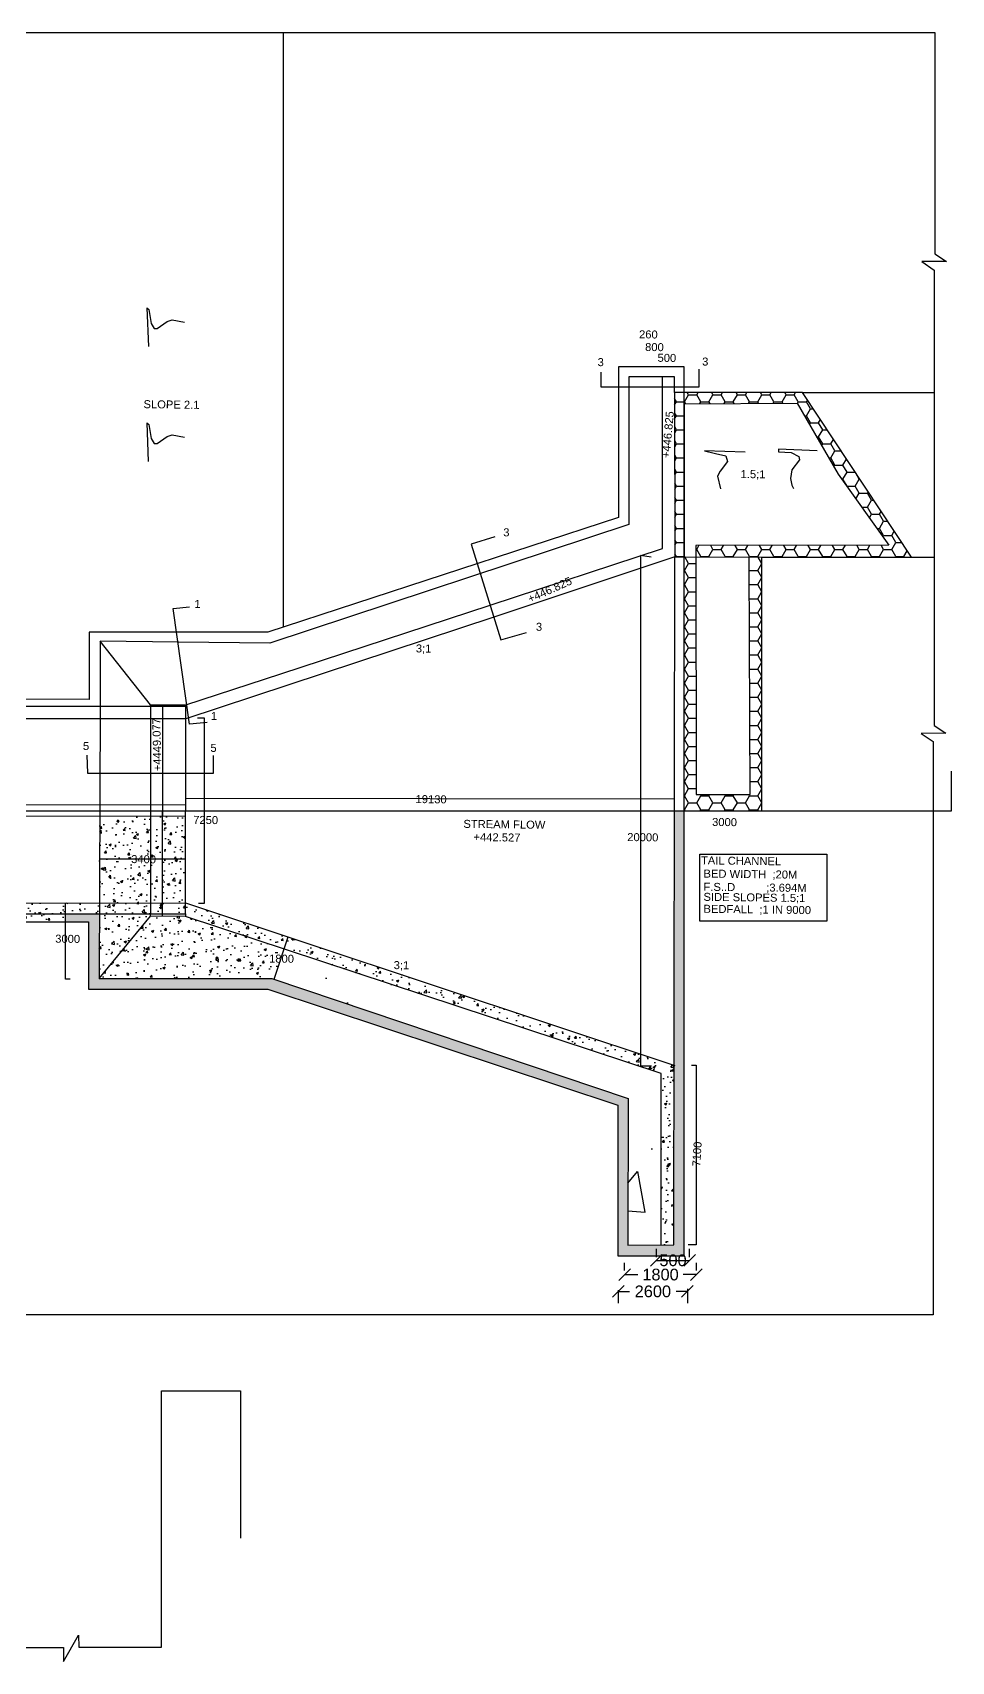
# Model space of a CAD drawing. Header units: inches. Extents: x -68883 to 79575, y 52 to 198306.
# Drawn here: x -68854.81 to -68840.67, y 172057.31 to 172082.37 of the extents above; entities that cross this region are included whole.
import ezdxf

# ---------------------------------------------------------------- set-up
doc = ezdxf.new("R2010")
doc.units = ezdxf.units.IN
doc.header["$MEASUREMENT"] = 0
doc.layers.add('DRAWING', color=7, linetype='Continuous')
doc.styles.get("Standard").update_dxf_attribs({"font": 'arial.ttf'})
doc.dimstyles.get("Standard").update_dxf_attribs({"dimtxt": 0.18, "dimasz": 0.18, "dimexe": 0.18, "dimexo": 0.0625, "dimgap": 0.09, "dimtad": 0, "dimtih": 1, "dimtoh": 1, "dimdec": 4, "dimzin": 0, "dimdsep": 46, "dimtxsty": 'Standard', "dimblk": 'OBLIQUE', "dimcen": 0.09, "dimadec": 0, "dimazin": 0, "dimtfac": 1, "dimtdec": 4, "dimtofl": 0, "dimtmove": 0, "dimatfit": 3, "dimldrblk": 'OBLIQUE', "dimfxl": 1, "dimtolj": 1, "dimtzin": 0, "dimarcsym": 0})
pattern_1 = [(50, (-68969.77582, 172008.4933), (0.3586301, -0.03137607), [0.0375, -0.4125]), (355, (-68969.77582, 172008.4933), (-0.0693757, 0.3760961), [0.03, -0.33]), (100.45144, (-68969.74594, 172008.4907), (0.2892544, 0.34472), [0.0318701, -0.3505711]), (46.1842, (-68969.77582, 172008.5933), (0.5336207, -0.0827596), [0.05625, -0.61875]), (96.63564, (-68969.73136, 172008.5864), (0.467331, 0.4870593), [0.0478052, -0.5258569]), (351.18416, (-68969.7758, 172008.5933), (0.467331, 0.4870593), [0.045, -0.495]), (21, (-68969.72582, 172008.5683), (0.2984535, -0.20130945), [0.0375, -0.4125]), (326, (-68969.72582, 172008.5683), (0.1216577, 0.362575), [0.03, -0.33]), (71.45144, (-68969.70095, 172008.55153), (0.4201112, 0.1612656), [0.0318701, -0.3505711]), (37.5, (-68969.77582, 172008.4933), (0.00607993, 0.16644693), [0, -0.326, 0, -0.335, 0, -0.33125]), (7.5, (-68969.77582, 172008.4933), (0.13153477, 0.19720586), [0, -0.191, 0, -0.3185, 0, -0.12625]), (327.5, (-68969.88732, 172008.4933), (0.26691122, -0.01127744), [0, -0.125, 0, -0.39, 0, -0.5175]), (317.5, (-68969.93732, 172008.4933), (0.2915931, 0.0500525), [0, -0.1625, 0, -0.259, 0, -0.3675])]
pattern_2 = [(0, (-68969.77582, 172008.4933), (0.1875, 0.108253175), [0.125, -0.25]), (120, (-68969.77582, 172008.4933), (-0.1875, 0.108253175), [0.125, -0.25]), (60, (-68969.77582, 172008.4933), (4e-17, 0.21650635), [-0.25, 0.125])]

# ---------------------------------------------------------------- blocks, each defined once
blk = doc.blocks.new('_Oblique')
at = {"color": 0, "linetype": 'ByBlock', "lineweight": -2}
blk.add_line((-0.5, -0.5), (0.5, 0.5), dxfattribs=at)
blk = doc.blocks.new('*D69')
at = {"layer": 'Defpoints', "color": 0, "transparency": 16777216}
for p in [(-68845.208, 172063.47), (-68844.698, 172063.481), (-68844.698, 172063.47)]:
    blk.add_point(p, dxfattribs=at)
at = {"layer": 'DRAWING', "color": 0, "lineweight": -2, "transparency": 16777216}
for p, q in [((-68845.208, 172063.532), (-68845.208, 172063.661)), ((-68845.208, 172063.481), (-68844.698, 172063.481)), ((-68844.698, 172063.532), (-68844.698, 172063.661))]:
    blk.add_line(p, q, dxfattribs=at)
at = {"layer": 'DRAWING', "color": 0, "lineweight": -2, "transparency": 16777216, "xscale": 0.18, "yscale": 0.18, "zscale": 0.18, "rotation": 180}
blk.add_blockref('_Oblique', (-68845.208, 172063.481), dxfattribs=at)
at = {"layer": 'DRAWING', "color": 0, "lineweight": -2, "transparency": 16777216, "xscale": 0.18, "yscale": 0.18, "zscale": 0.18}
blk.add_blockref('_Oblique', (-68844.698, 172063.481), dxfattribs=at)
at = {"layer": 'DRAWING', "color": 0, "transparency": 16777216, "insert": (-68844.953, 172063.481), "char_height": 0.18, "attachment_point": 5}
blk.add_mtext('\\A1;500', dxfattribs=at)
blk = doc.blocks.new('*D70')
at = {"layer": 'Defpoints', "color": 0, "transparency": 16777216}
for p in [(-68845.697, 172063.262), (-68844.593, 172063.262), (-68844.593, 172063.262)]:
    blk.add_point(p, dxfattribs=at)
at = {"layer": 'DRAWING', "color": 0, "lineweight": -2, "transparency": 16777216}
for p, q in [((-68845.697, 172063.324), (-68845.697, 172063.442)), ((-68844.593, 172063.324), (-68844.593, 172063.442)), ((-68845.697, 172063.262), (-68845.495, 172063.262)), ((-68844.593, 172063.262), (-68844.795, 172063.262))]:
    blk.add_line(p, q, dxfattribs=at)
at = {"layer": 'DRAWING', "color": 0, "lineweight": -2, "transparency": 16777216, "xscale": 0.18, "yscale": 0.18, "zscale": 0.18, "rotation": 180}
blk.add_blockref('_Oblique', (-68845.697, 172063.262), dxfattribs=at)
at = {"layer": 'DRAWING', "color": 0, "lineweight": -2, "transparency": 16777216, "xscale": 0.18, "yscale": 0.18, "zscale": 0.18}
blk.add_blockref('_Oblique', (-68844.593, 172063.262), dxfattribs=at)
at = {"layer": 'DRAWING', "color": 0, "transparency": 16777216, "insert": (-68845.145, 172063.262), "char_height": 0.18, "attachment_point": 5}
blk.add_mtext('\\A1;1800', dxfattribs=at)
blk = doc.blocks.new('*D71')
at = {"layer": 'Defpoints', "color": 0, "transparency": 16777216}
for p in [(-68845.796, 172063.087), (-68845.796, 172063.003), (-68844.731, 172063.103)]:
    blk.add_point(p, dxfattribs=at)
at = {"layer": 'DRAWING', "color": 0, "lineweight": -2, "transparency": 16777216}
for p, q in [((-68845.796, 172063.025), (-68845.796, 172062.823)), ((-68845.796, 172063.003), (-68845.623, 172063.003)), ((-68844.731, 172063.003), (-68844.903, 172063.003)), ((-68844.731, 172063.041), (-68844.731, 172062.823))]:
    blk.add_line(p, q, dxfattribs=at)
at = {"layer": 'DRAWING', "color": 0, "lineweight": -2, "transparency": 16777216, "xscale": 0.18, "yscale": 0.18, "zscale": 0.18, "rotation": 180}
blk.add_blockref('_Oblique', (-68845.796, 172063.003), dxfattribs=at)
at = {"layer": 'DRAWING', "color": 0, "lineweight": -2, "transparency": 16777216, "xscale": 0.18, "yscale": 0.18, "zscale": 0.18}
blk.add_blockref('_Oblique', (-68844.731, 172063.003), dxfattribs=at)
at = {"layer": 'DRAWING', "color": 0, "transparency": 16777216, "insert": (-68845.263, 172063.003), "char_height": 0.18, "attachment_point": 5}
blk.add_mtext('\\A1;2600', dxfattribs=at)

msp = doc.modelspace()

# ---------------------------------------------------------------- hatches: boundary and pattern name
at = {"layer": 'DRAWING'}
h = msp.add_hatch(dxfattribs=at)
h.set_pattern_fill('HONEY', color=250)
h.set_pattern_definition(pattern_2)
h.paths.add_polyline_path([(-68844.78138, 172076.83542), (-68844.92815, 172076.83542), (-68844.92474, 172074.30639), (-68844.78138, 172074.30565)])
h = msp.add_hatch(dxfattribs=at)
h.set_pattern_fill('HONEY', color=250)
h.set_pattern_definition(pattern_2)
h.paths.add_polyline_path([(-68842.96173, 172076.83542), (-68844.78138, 172076.83542), (-68844.78138, 172076.66214), (-68843.04104, 172076.67055), (-68842.41006, 172075.5791), (-68841.63171, 172074.4842), (-68844.60236, 172074.47963), (-68844.60208, 172074.30472), (-68843.58479, 172074.29944), (-68841.28561, 172074.29944)])
h = msp.add_hatch(dxfattribs=at)
h.set_pattern_fill('HONEY', color=250)
h.set_pattern_definition(pattern_2)
h.paths.add_polyline_path([(-68844.60208, 172074.30472), (-68844.78138, 172074.30565), (-68844.78138, 172070.39648), (-68843.58479, 172070.39648), (-68843.58479, 172074.29944), (-68843.7818, 172074.30047), (-68843.78222, 172074.22049), (-68843.76499, 172070.64816), (-68844.59622, 172070.64683)])
h = msp.add_hatch(dxfattribs=at)
h.set_pattern_fill('AR-CONC', scale=0.05)
h.set_pattern_definition(pattern_1)
h.paths.add_polyline_path([(-68851.12256, 172067.81634), (-68853.7811, 172067.81634), (-68853.77749, 172068.81257), (-68854.29825, 172068.81254), (-68854.29823, 172068.68807), (-68853.94252, 172068.68807), (-68853.94252, 172067.65163), (-68851.18768, 172067.65163), (-68845.79946, 172065.86724), (-68845.79946, 172063.55202), (-68844.78138, 172063.55202), (-68844.78138, 172070.39648), (-68844.93111, 172070.39648), (-68844.94199, 172063.71769), (-68845.64889, 172063.71555), (-68845.64276, 172065.972)])
h = msp.add_hatch(dxfattribs=at)
h.set_pattern_fill('AR-CONC', scale=0.05)
h.set_pattern_definition(pattern_1)
h.paths.add_polyline_path([(-68852.99121, 172070.30904), (-68853.77206, 172070.30953), (-68853.77441, 172069.66068), (-68852.99121, 172069.65911)])
h.paths.add_polyline_path([(-68853.32144, 172069.56112), (-68852.87588, 172069.55552), (-68852.87351, 172069.74424), (-68853.31907, 172069.74984)], flags=9)
h = msp.add_hatch(dxfattribs=at)
h.set_pattern_fill('AR-CONC', scale=0.05)
h.set_pattern_definition(pattern_1)
h.paths.add_polyline_path([(-68852.80521, 172070.30892), (-68852.99121, 172070.30904), (-68852.99121, 172069.65911), (-68852.80521, 172069.65873)])
h.paths.add_polyline_path([(-68853.32144, 172069.56112), (-68852.87588, 172069.55552), (-68852.87351, 172069.74424), (-68853.31907, 172069.74984)], flags=9)
h = msp.add_hatch(dxfattribs=at)
h.set_pattern_fill('AR-CONC', scale=0.05)
h.set_pattern_definition(pattern_1)
h.paths.add_polyline_path([(-68852.45088, 172070.3087), (-68852.80521, 172070.30892), (-68852.80521, 172069.65873), (-68852.45218, 172069.65803)])
h = msp.add_hatch(dxfattribs=at)
h.set_pattern_fill('AR-CONC', scale=0.05)
h.set_pattern_definition(pattern_1)
h.paths.add_polyline_path([(-68852.99121, 172069.65911), (-68853.77441, 172069.66068), (-68853.77687, 172068.98241), (-68852.99121, 172068.98255)])
h.paths.add_polyline_path([(-68853.32144, 172069.56112), (-68852.87588, 172069.55552), (-68852.87351, 172069.74424), (-68853.31907, 172069.74984)], flags=9)
h = msp.add_hatch(dxfattribs=at)
h.set_pattern_fill('AR-CONC', scale=0.05)
h.set_pattern_definition(pattern_1)
h.paths.add_polyline_path([(-68852.80521, 172069.65873), (-68852.99121, 172069.65911), (-68852.99121, 172068.98255), (-68852.80521, 172068.98258)])
h.paths.add_polyline_path([(-68853.32144, 172069.56112), (-68852.87588, 172069.55552), (-68852.87351, 172069.74424), (-68853.31907, 172069.74984)], flags=9)
h = msp.add_hatch(dxfattribs=at)
h.set_pattern_fill('AR-CONC', scale=0.05)
h.set_pattern_definition(pattern_1)
h.paths.add_polyline_path([(-68852.45218, 172069.65803), (-68852.80521, 172069.65873), (-68852.80521, 172068.98258), (-68852.45354, 172068.98263)])
h = msp.add_hatch(dxfattribs=at)
h.set_pattern_fill('AR-CONC', scale=0.05)
h.set_pattern_definition(pattern_1)
h.paths.add_polyline_path([(-68854.29828, 172068.98233), (-68860.38738, 172068.98131), (-68860.38738, 172068.81229), (-68854.29825, 172068.81254)])
h = msp.add_hatch(dxfattribs=at)
h.set_pattern_fill('AR-CONC', scale=0.05)
h.set_pattern_definition(pattern_1)
h.paths.add_polyline_path([(-68853.77687, 172068.98241), (-68854.29828, 172068.98233), (-68854.29825, 172068.81254), (-68853.77749, 172068.81257)])
h = msp.add_hatch(dxfattribs=at)
h.set_pattern_fill('AR-CONC', scale=0.05)
h.set_pattern_definition(pattern_1)
h.paths.add_polyline_path([(-68853.77687, 172068.98241), (-68853.77749, 172068.81257), (-68852.99124, 172068.8126), (-68852.99124, 172068.81262), (-68852.99124, 172068.98255)])
h = msp.add_hatch(dxfattribs=at)
h.set_pattern_fill('AR-CONC', scale=0.05)
h.set_pattern_definition(pattern_1)
h.paths.add_polyline_path([(-68852.80521, 172068.98258), (-68852.99121, 172068.98255), (-68852.99121, 172068.81262), (-68852.80521, 172068.81262)])
h = msp.add_hatch(dxfattribs=at)
h.set_pattern_fill('AR-CONC', scale=0.05)
h.set_pattern_definition(pattern_1)
h.paths.add_polyline_path([(-68852.45354, 172068.98263), (-68852.80521, 172068.98258), (-68852.80521, 172068.81262), (-68852.45388, 172068.81262)])
h = msp.add_hatch(dxfattribs=at)
h.set_pattern_fill('AR-CONC', scale=0.05)
h.set_pattern_definition(pattern_1)
h.paths.add_polyline_path([(-68852.45354, 172068.98263), (-68852.45388, 172068.81262), (-68852.45395, 172068.77395), (-68850.93459, 172068.27191), (-68850.87306, 172068.45687)])
h = msp.add_hatch(dxfattribs=at)
h.set_pattern_fill('AR-CONC', scale=0.05)
h.set_pattern_definition(pattern_1)
h.paths.add_polyline_path([(-68854.29825, 172068.81254), (-68860.38738, 172068.81229), (-68860.38738, 172068.68807), (-68854.29823, 172068.68807)])
h = msp.add_hatch(dxfattribs=at)
h.set_pattern_fill('AR-CONC', scale=0.05)
h.set_pattern_definition(pattern_1)
h.paths.add_polyline_path([(-68852.99124, 172068.77668), (-68852.99124, 172068.8126), (-68853.77749, 172068.81257), (-68853.7811, 172067.81634)])
h = msp.add_hatch(dxfattribs=at)
h.set_pattern_fill('AR-CONC', scale=0.05)
h.set_pattern_definition(pattern_1)
h.paths.add_polyline_path([(-68850.93459, 172068.27191), (-68852.45395, 172068.77395), (-68852.99124, 172068.77668), (-68853.7811, 172067.81634), (-68851.12256, 172067.81634), (-68851.08981, 172067.80532)])
h.paths.add_polyline_path([(-68851.19904, 172068.03134), (-68850.75353, 172068.02574), (-68850.75116, 172068.21433), (-68851.19667, 172068.21993)], flags=9)
h = msp.add_hatch(dxfattribs=at)
h.set_pattern_fill('AR-CONC', scale=0.05)
h.set_pattern_definition(pattern_1)
h.paths.add_polyline_path([(-68844.93749, 172066.48231), (-68850.87306, 172068.45687), (-68850.93459, 172068.27191), (-68845.13631, 172066.35602), (-68845.13631, 172063.7171), (-68844.94199, 172063.71769)])
h = msp.add_hatch(dxfattribs=at)
h.set_pattern_fill('AR-CONC', color=250)
h.set_pattern_definition([(50, (-68969.776, 172008.4933), (7.1726, -0.62752), [0.75, -8.25]), (355, (-68969.776, 172008.493), (-1.3875, 7.52192), [0.6, -6.6]), (100.4514, (-68969.178, 172008.441), (5.7851, 6.8944), [0.6374, -7.01142]), (46.184, (-68969.776, 172010.493), (10.6724, -1.6552), [1.125, -12.375]), (96.636, (-68968.886, 172010.355), (9.3466, 9.7412), [0.9561, -10.5171]), (351.184, (-68969.776, 172010.493), (9.3466, 9.7412), [0.9, -9.9]), (21, (-68968.776, 172009.9933), (5.96907, -4.0262), [0.75, -8.25]), (326, (-68968.776, 172009.993), (2.43315, 7.2515), [0.6, -6.6]), (71.4514, (-68968.2784, 172009.658), (8.40222, 3.2253), [0.6374, -7.01142]), (37.5, (-68969.7758, 172008.4933), (0.1216, 3.32894), [0, -6.52, 0, -6.7, 0, -6.625]), (7.5, (-68969.776, 172008.4933), (2.630695, 3.94412), [0, -3.82, 0, -6.37, 0, -2.525]), (327.5, (-68972.0058, 172008.4933), (5.338224, -0.22555), [0, -2.5, 0, -7.8, 0, -10.35]), (317.5, (-68973.006, 172008.4933), (5.83186, 1.00105), [0, -3.25, 0, -5.18, 0, -7.35])])
h.paths.add_polyline_path([(-68850.93459, 172068.27191), (-68851.08981, 172067.80532), (-68845.64276, 172065.972), (-68845.64889, 172063.71555), (-68845.13631, 172063.7171), (-68845.13631, 172066.35602)])
h.paths.add_polyline_path([(-68851.19904, 172068.03134), (-68850.75353, 172068.02574), (-68850.75116, 172068.21433), (-68851.19667, 172068.21993)], flags=9)

# ---------------------------------------------------------------- linework, layer by layer
for points in [[(-68855.06487, 172082.37274), (-68840.92781, 172082.37274), (-68840.92781, 172078.99264), (-68840.9244, 172078.96691), (-68840.74798, 172078.85155), (-68841.12476, 172078.84996), (-68840.93597, 172078.71629), (-68840.93597, 172071.71295), (-68840.75745, 172071.59362), (-68841.13652, 172071.58734), (-68840.95238, 172071.46442), (-68840.95238, 172062.64332), (-68882.57483, 172062.64332)], [(-68850.94566, 172073.22413), (-68850.94566, 172082.37274)], [(-68853.04586, 172078.13648), (-68853.02409, 172077.54506)], [(-68853.04586, 172078.13648), (-68853.01603, 172078.11367), (-68852.97945, 172077.89443), (-68852.93258, 172077.82135), (-68852.88686, 172077.81793), (-68852.73368, 172077.92869), (-68852.65709, 172077.95381), (-68852.46619, 172077.91727)], [(-68842.96173, 172076.83542), (-68844.92815, 172076.83542), (-68844.92815, 172077.07722), (-68845.63187, 172077.07722), (-68845.63187, 172074.80375), (-68851.15782, 172072.97799), (-68852.56154, 172072.99342), (-68853.7659, 172073.00665), (-68853.7659, 172072.0083)], [(-68852.44749, 172072.02779), (-68850.98608, 172072.50759), (-68847.7661, 172073.56474), (-68845.11545, 172074.43498), (-68845.11545, 172077.07722)], [(-68846.06363, 172077.14959), (-68846.06363, 172076.9212), (-68844.54991, 172076.9212), (-68844.54991, 172077.19141)], [(-68844.92815, 172076.83542), (-68844.92474, 172074.30639), (-68843.58479, 172074.29944)], [(-68841.28561, 172074.29944), (-68842.96173, 172076.83542), (-68840.93597, 172076.83542)], [(-68844.78138, 172076.66214), (-68843.04104, 172076.67055), (-68842.41006, 172075.5791), (-68841.63171, 172074.4842), (-68844.60236, 172074.47963), (-68844.59622, 172070.64683), (-68843.76499, 172070.64816), (-68843.78222, 172074.22049), (-68843.7818, 172074.30047)], [(-68844.78138, 172076.66214), (-68844.78138, 172074.30565)], [(-68853.0481, 172076.36652), (-68853.02633, 172075.7751)], [(-68853.0481, 172076.36652), (-68853.01827, 172076.3437), (-68852.98169, 172076.12447), (-68852.93482, 172076.05139), (-68852.8891, 172076.04796), (-68852.73592, 172076.15872), (-68852.65933, 172076.18384), (-68852.46843, 172076.1473)], [(-68842.7333, 172075.9392), (-68843.32998, 172075.96144), (-68843.33146, 172075.92171), (-68843.13568, 172075.91378), (-68843.01643, 172075.85231), (-68843.00797, 172075.79929), (-68843.12269, 172075.64355), (-68843.1436, 172075.51328), (-68843.12392, 172075.41128), (-68843.09931, 172075.35721)], [(-68843.84476, 172075.91596), (-68844.46706, 172075.93799), (-68844.29849, 172075.89708), (-68844.14038, 172075.8587), (-68844.11416, 172075.77433), (-68844.2276, 172075.6264), (-68844.26692, 172075.54521), (-68844.22281, 172075.35322)], [(-68847.69499, 172074.61158), (-68848.06056, 172074.50318), (-68847.60366, 172073.02971), (-68847.20667, 172073.14096)], [(-68878.20289, 172074.33999), (-68878.22397, 172070.39648), (-68840.67024, 172070.39648), (-68840.67024, 172071.00781)], [(-68853.7659, 172072.0083), (-68853.7811, 172067.81634), (-68851.12256, 172067.81634), (-68845.64276, 172065.972), (-68845.64889, 172063.71555), (-68844.94199, 172063.71769), (-68844.92474, 172074.30639), (-68847.71084, 172073.3797), (-68852.44787, 172071.81239), (-68867.60133, 172071.81239), (-68873.06716, 172071.83064)], [(-68845.28689, 172074.30126), (-68845.45211, 172074.32445), (-68845.45211, 172066.47553), (-68845.2861, 172066.47553)], [(-68843.58479, 172070.39648), (-68843.58479, 172074.29944), (-68840.93597, 172074.29944)], [(-68852.1175, 172071.75843), (-68852.38959, 172071.72923), (-68852.64433, 172073.50876), (-68852.39232, 172073.53829)], [(-68852.99121, 172072.02779), (-68853.7659, 172073.00665)], [(-68873.60903, 172072.0083), (-68852.99121, 172072.0083)], [(-68852.99121, 172071.99973), (-68852.99121, 172072.02779), (-68852.44749, 172072.02779), (-68852.44749, 172071.99973)], [(-68852.99121, 172072.0083), (-68852.99121, 172068.81262), (-68852.45388, 172068.81262), (-68852.44749, 172071.99973)], [(-68852.99121, 172072.0083), (-68852.44748, 172072.00721)], [(-68852.80078, 172070.32158), (-68852.80078, 172071.99973)], [(-68852.25188, 172068.97693), (-68852.16205, 172068.97693), (-68852.16205, 172071.82132), (-68852.27041, 172071.82132)], [(-68853.96931, 172071.25352), (-68853.96075, 172070.98001), (-68852.0239, 172070.98001), (-68852.0239, 172071.25067)], [(-68873.61241, 172070.49967), (-68852.45051, 172070.49136)], [(-68852.45031, 172070.59374), (-68844.93081, 172070.5815)], [(-68852.45088, 172070.3087), (-68873.61287, 172070.32208)], [(-68854.2262, 172067.8101), (-68854.29808, 172067.80753), (-68854.29828, 172068.98233)], [(-68853.7811, 172067.81634), (-68852.99124, 172068.77668)], [(-68852.45388, 172068.81262), (-68852.45395, 172068.77395), (-68852.99124, 172068.77668), (-68852.99124, 172068.81262)], [(-68845.13631, 172063.7171), (-68845.13631, 172066.35602), (-68852.45395, 172068.77395)], [(-68851.08981, 172067.80532), (-68850.87306, 172068.45687)], [(-68844.66869, 172066.48705), (-68844.59828, 172066.48705), (-68844.59828, 172063.71798), (-68844.71867, 172063.71798)], [(-68856.58475, 172061.46664), (-68855.16733, 172061.46664), (-68855.16733, 172057.52468), (-68854.3302, 172057.52468), (-68854.3302, 172057.31016), (-68854.09742, 172057.71553), (-68854.09593, 172057.52775), (-68852.82027, 172057.52775), (-68852.82027, 172061.47403), (-68851.60779, 172061.47403), (-68851.60779, 172059.20769)]]:
    msp.add_lwpolyline(points, dxfattribs=at)
at = {"layer": 'DRAWING', "color": 7}
for points in [[(-68878.76787, 172063.59359), (-68877.46834, 172063.59359), (-68877.46834, 172065.79448), (-68873.72493, 172067.66489), (-68872.11756, 172067.66489), (-68872.11756, 172068.68807), (-68853.94252, 172068.68807), (-68853.94252, 172067.65163), (-68851.18768, 172067.65163), (-68845.79946, 172065.86724), (-68845.79946, 172063.55202), (-68844.78138, 172063.55202), (-68844.78138, 172077.22965), (-68845.78938, 172077.22965), (-68845.78938, 172074.9129), (-68851.18477, 172073.14582), (-68853.93352, 172073.14582), (-68853.93352, 172072.11193), (-68867.60133, 172072.12678)], [(-68852.80521, 172068.77573), (-68852.80521, 172070.39648)], [(-68853.77441, 172069.66068), (-68852.45218, 172069.65803)], [(-68878.61461, 172066.48489), (-68873.60954, 172068.97911), (-68852.45354, 172068.98263), (-68844.92696, 172066.47881)], [(-68873.61671, 172068.81175), (-68852.45388, 172068.81262)]]:
    msp.add_lwpolyline(points, dxfattribs=at)
at = {"layer": 'DRAWING'}
msp.add_lwpolyline([(-68844.54008, 172069.72978), (-68842.58644, 172069.72978), (-68842.58644, 172068.69836), (-68844.54008, 172068.69836)], close=True, dxfattribs=at)

# ---------------------------------------------------------------- texts
for s, height, rotation, p in [('260', 0.123137, 359.279894, (-68845.47629, 172077.66872)), ('800', 0.123137, 359.279894, (-68845.38295, 172077.47364)), ('3', 0.12314, 359.279894, (-68846.11355, 172077.24103)), ('500', 0.123137, 359.279894, (-68845.19169, 172077.30782)), ('3', 0.12314, 359.279894, (-68844.50535, 172077.24971)), ('SLOPE 2.1', 0.123137, 359.279894, (-68853.09884, 172076.59379)), ('+446.825', 0.123137, 84.80371, (-68845.0043, 172075.82174)), ('1.5;1', 0.123137, 359.279894, (-68843.91414, 172075.51881)), ('3', 0.12314, 359.279894, (-68847.56525, 172074.62193)), ('+446.825', 0.123137, 24.175784, (-68847.15303, 172073.59559)), ('1', 0.12314, 359.279894, (-68852.31677, 172073.51973)), ('3', 0.12314, 359.279894, (-68847.06266, 172073.16906)), ('3;1', 0.123137, 359.279894, (-68848.90995, 172072.83565)), ('+4449.077', 0.123137, 91.347541, (-68852.82192, 172071.00797)), ('1', 0.12314, 359.279894, (-68852.06307, 172071.79674)), ('5', 0.12314, 359.279894, (-68854.03086, 172071.33489)), ('5', 0.12314, 359.279894, (-68852.06978, 172071.30562)), ('19130', 0.123137, 359.279894, (-68848.91387, 172070.5182)), ('7250', 0.123137, 359.279894, (-68852.33444, 172070.19815)), ('STREAM FLOW', 0.1231367, 359.279894, (-68848.17818, 172070.13655)), ('3000', 0.123137, 359.279894, (-68844.35246, 172070.16594)), ('+442.527', 0.123137, 359.279894, (-68848.02307, 172069.93326)), ('20000', 0.123137, 359.279894, (-68845.6577, 172069.93326)), ('3400', 0.123137, 359.279894, (-68853.28956, 172069.59436)), ('TAIL CHANNEL', 0.1231367, 359.279894, (-68844.52349, 172069.57507)), ('BED WIDTH  ;20M', 0.1231367, 359.279894, (-68844.48471, 172069.37177)), ('F.S..D          ;3.694M', 0.1231367, 359.279894, (-68844.48471, 172069.16848)), ('SIDE SLOPES 1.5;1', 0.1231367, 359.279894, (-68844.48471, 172069.01359)), ('BEDFALL  ;1 IN 9000', 0.1231367, 359.279894, (-68844.48471, 172068.82965)), ('3000', 0.123137, 359.279894, (-68854.45741, 172068.36966)), ('1800', 0.123137, 359.279894, (-68851.16719, 172068.06447)), ('3;1', 0.123137, 359.279894, (-68849.2506, 172067.96315)), ('7100', 0.123137, 86.513318, (-68844.53443, 172064.92222))]:
    msp.add_text(s, height=height, rotation=rotation, dxfattribs=at).set_placement(p)

# ---------------------------------------------------------------- dimensions: what is measured, and where the dimension line sits
for base, p1, p2, text, picture, middle in [((-68844.59306, 172063.26164), (-68845.69682, 172063.2615), (-68844.59306, 172063.26164), '1800', '*D70', (-68845.14494, 172063.26164)), ((-68845.79615, 172063.0028), (-68844.73057, 172063.10317), (-68845.79615, 172063.08732), '2600', '*D71', (-68845.26336, 172063.0028))]:
    dim = msp.add_linear_dim(base=base, p1=p1, p2=p2, text=text, dimstyle='Standard', dxfattribs=at)
    dim.commit()
    dim.dimension.update_dxf_attribs({"geometry": picture, "text_midpoint": middle})
dim = msp.add_linear_dim(base=(-68844.69793, 172063.48085), p1=(-68845.20819, 172063.46986), p2=(-68844.69793, 172063.46986), text='500', dimstyle='Standard', dxfattribs=at)
dim.commit()
dim.dimension.update_dxf_attribs({"geometry": '*D69', "text_midpoint": (-68844.95306, 172063.48085), "dimtype": 160})

doc.saveas('drawing.dxf')
